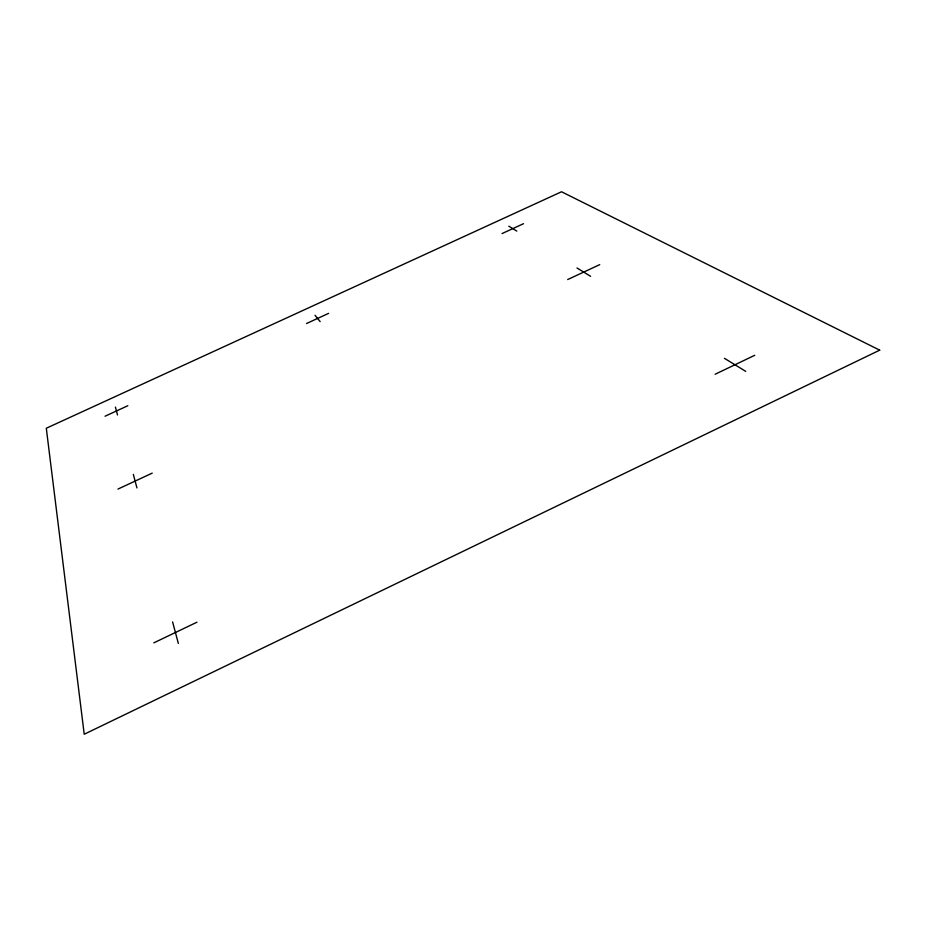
<?xml version="1.0" encoding="UTF-8"?>
<svg xmlns="http://www.w3.org/2000/svg" width="926" height="926" viewBox="0 0 926 926"><rect width="100%" height="100%" fill="white"/><g stroke="black" fill="none" stroke-linecap="round" stroke-linejoin="round"><path stroke-width="1.39" d="M153.832 642.841L196.949 622.214M715.115 374.254L754.725 355.295M117.961 489.09L152.234 473.117M567.684 279.559L599.724 264.639M105.055 416.225L127.834 405.738M306.506 323.533L328.626 313.358M502.054 233.572L523.526 223.698M508.825 226.199L516.824 231.095M577.002 267.973L590.603 276.307M724.456 358.327L745.743 371.372M315.025 315.291L320.165 321.646M178.336 643.42L172.606 621.925M115.414 407.07L117.509 414.941M133.344 474.425L136.944 487.921M879.7 350.155L84.22 734.237L46.3 428.24L561.526 191.763L879.7 350.155"/></g></svg>
